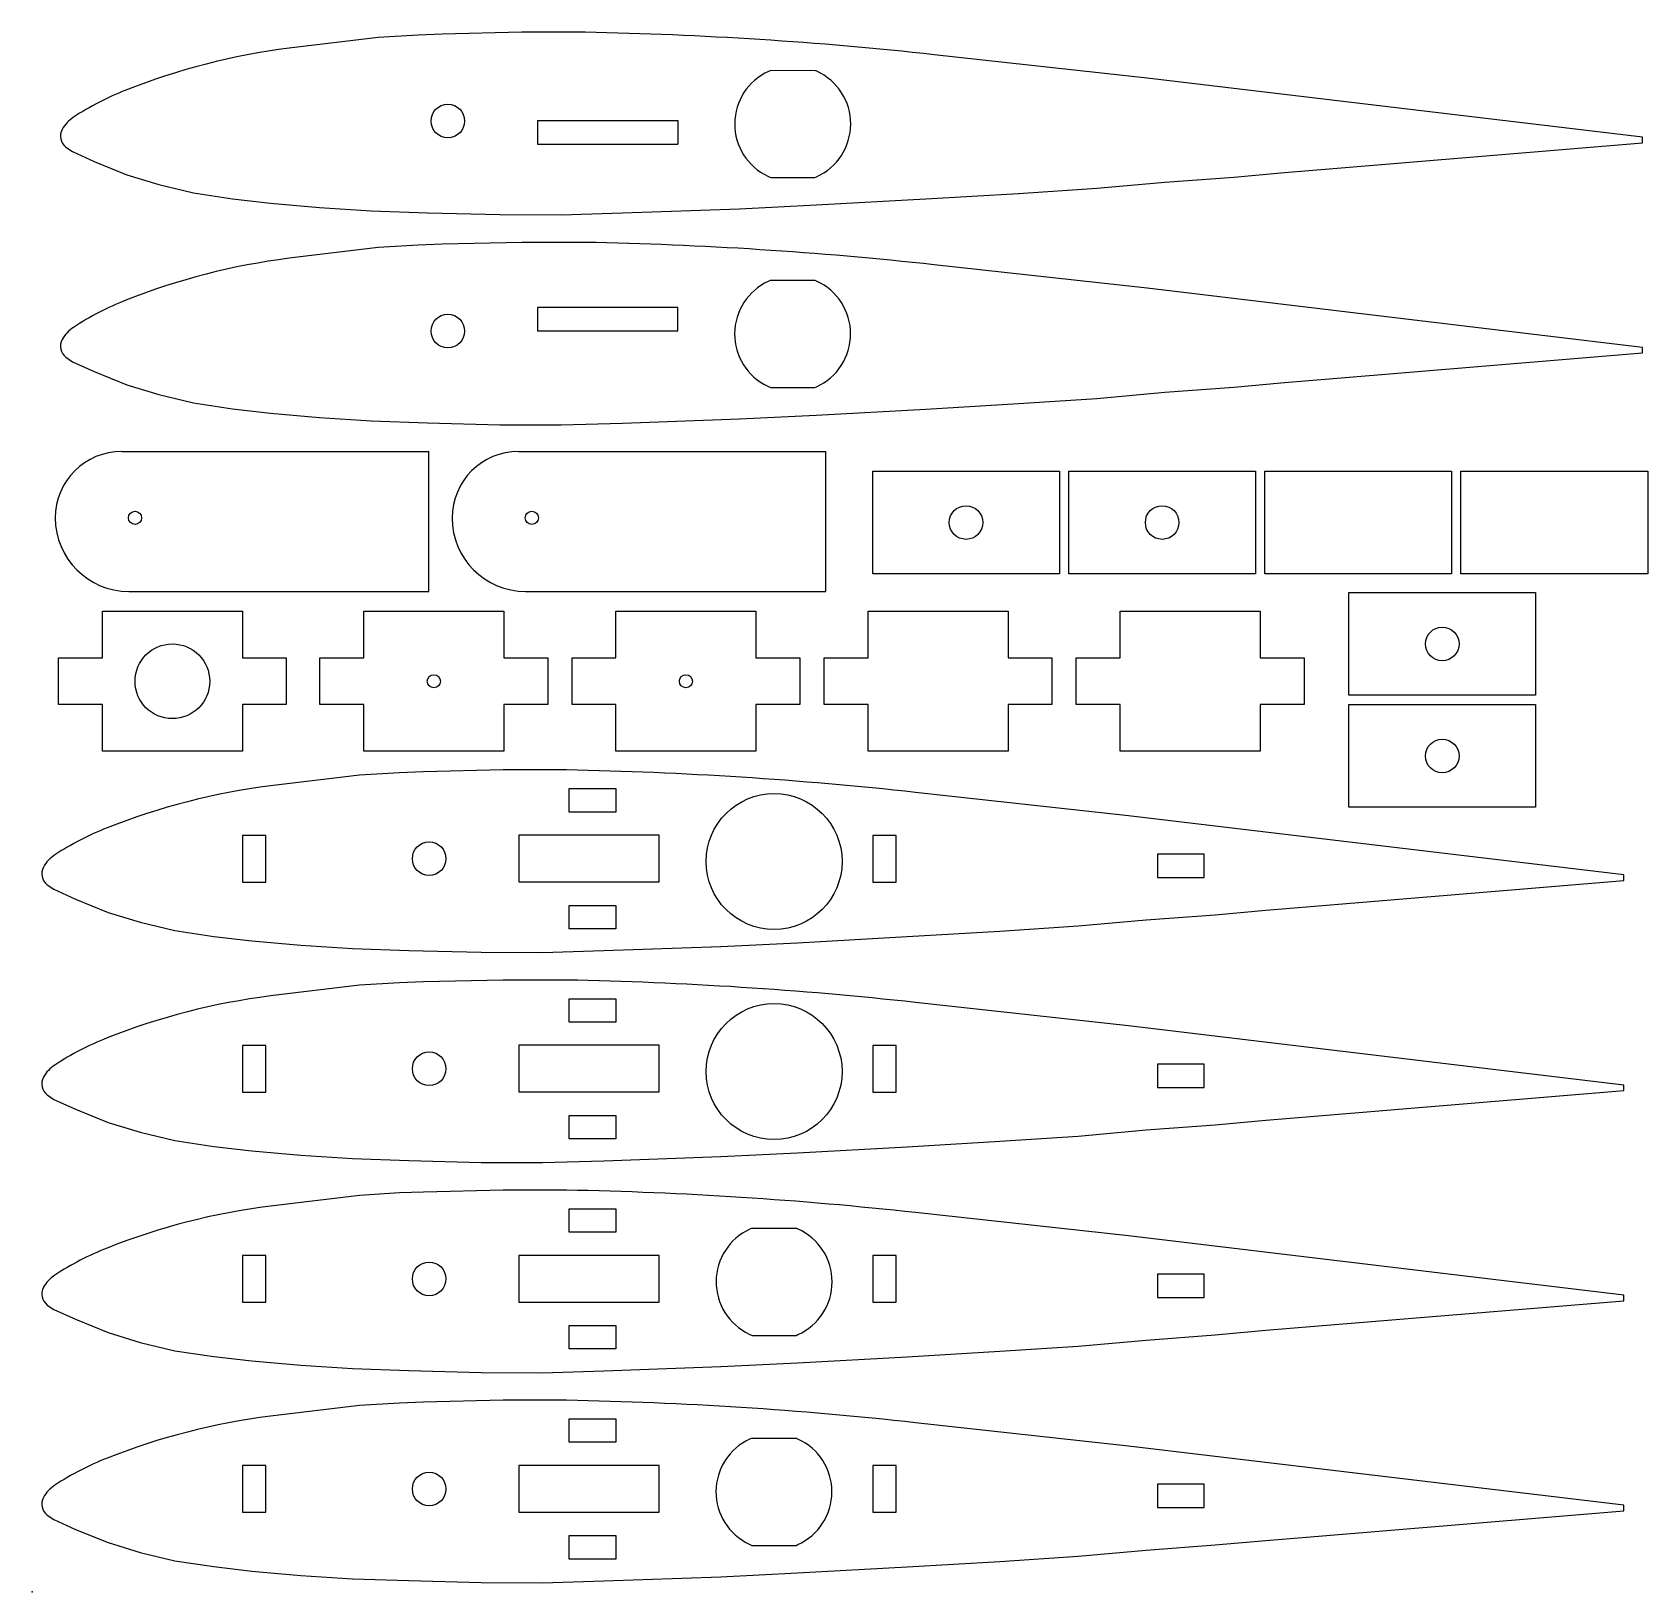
# Model space of a CAD drawing. Extents: x 0.05 to 8.7, y -0.05 to 8.3.
import ezdxf

# ---------------------------------------------------------------- set-up
doc = ezdxf.new("R2010")
doc.units = 0
doc.layers.add('20', color=253, linetype='CONTINUOUS')
doc.layers.add('23', color=53, linetype='CONTINUOUS')

msp = doc.modelspace()

# ---------------------------------------------------------------- linework, layer by layer
at = {"layer": '20'}
for p, q in [((1.902, 8.272), (1.425, 8.215)), ((2.117, 8.285), (1.902, 8.272)), ((2.245, 8.29), (2.117, 8.285)), ((2.671, 8.3), (2.245, 8.29)), ((3.01, 8.3), (2.671, 8.3)), ((6.02, 8.055), (4.88, 8.18)), ((4.0009, 8.0945), (3.9917, 8.0906)), ((4.243, 8.0945), (4.0013, 8.0948)), ((8.672, 7.738), (6.02, 8.055)), ((2.756, 7.827), (3.506, 7.827)), ((2.756, 7.827), (2.756, 7.701)), ((3.506, 7.827), (3.506, 7.701)), ((2.756, 7.701), (3.506, 7.701)), ((7.0157, 7.5714), (8.672, 7.708)), ((8.672, 7.708), (8.672, 7.738)), ((0.23, 7.685), (0.2655, 7.6613)), ((0.2655, 7.6613), (0.3811, 7.6086)), ((0.3811, 7.6086), (0.5557, 7.5377)), ((0.5557, 7.5377), (0.7277, 7.4849)), ((4.24, 7.5223), (4.2492, 7.5263)), ((6.4841, 7.5251), (6.7553, 7.5498)), ((6.7553, 7.5498), (7.0157, 7.5714)), ((0.7277, 7.4849), (0.9127, 7.4402)), ((0.9127, 7.4402), (1.1213, 7.4091)), ((4.004, 7.5222), (4.24, 7.5223)), ((5.3302, 7.4371), (5.7507, 7.4649)), ((5.7507, 7.4649), (6.1143, 7.4973)), ((6.1143, 7.4973), (6.4841, 7.5251)), ((1.1213, 7.4091), (1.326, 7.3856)), ((1.326, 7.3856), (1.5879, 7.3624)), ((1.5879, 7.3624), (1.8652, 7.3444)), ((3.2107, 7.3329), (3.8372, 7.3553)), ((3.8372, 7.3553), (4.247, 7.3753)), ((4.247, 7.3753), (4.8341, 7.4078)), ((4.8341, 7.4078), (5.3302, 7.4371)), ((1.8652, 7.3444), (2.1656, 7.3341)), ((2.1656, 7.3341), (2.5533, 7.3239)), ((2.5533, 7.3239), (2.882, 7.3226)), ((2.882, 7.3226), (3.2107, 7.3329)), ((1.902, 7.147), (1.425, 7.09)), ((2.117, 7.16), (1.902, 7.147)), ((2.245, 7.165), (2.117, 7.16)), ((2.671, 7.175), (2.245, 7.165)), ((3.01, 7.175), (2.671, 7.175)), ((6.02, 6.93), (4.88, 7.055)), ((4.0003, 6.9702), (3.9911, 6.9663)), ((4.2424, 6.9702), (4.0007, 6.9705)), ((8.672, 6.613), (6.02, 6.93)), ((3.506, 6.826), (2.756, 6.826)), ((2.756, 6.826), (2.756, 6.702)), ((3.506, 6.702), (3.506, 6.826)), ((2.756, 6.702), (3.506, 6.702)), ((7.0157, 6.4464), (8.672, 6.583)), ((8.672, 6.583), (8.672, 6.613)), ((0.23, 6.56), (0.2655, 6.5363)), ((0.2655, 6.5363), (0.3811, 6.4836)), ((0.3811, 6.4836), (0.5557, 6.4127)), ((0.5557, 6.4127), (0.7277, 6.3599)), ((4.2394, 6.398), (4.2486, 6.402)), ((6.4841, 6.4001), (6.7553, 6.4248)), ((6.7553, 6.4248), (7.0157, 6.4464)), ((0.7277, 6.3599), (0.9127, 6.3152)), ((0.9127, 6.3152), (1.1213, 6.2841)), ((4.0034, 6.3979), (4.2394, 6.398)), ((5.3302, 6.3121), (5.7507, 6.3399)), ((5.7507, 6.3399), (6.1143, 6.3723)), ((6.1143, 6.3723), (6.4841, 6.4001)), ((1.1213, 6.2841), (1.326, 6.2606)), ((1.326, 6.2606), (1.5879, 6.2374)), ((1.5879, 6.2374), (1.8652, 6.2194)), ((3.2107, 6.2079), (3.8372, 6.2303)), ((3.8372, 6.2303), (4.247, 6.2503)), ((4.247, 6.2503), (4.8341, 6.2828)), ((4.8341, 6.2828), (5.3302, 6.3121)), ((1.8652, 6.2194), (2.1656, 6.2091)), ((2.1656, 6.2091), (2.5533, 6.1989)), ((2.5533, 6.1989), (2.882, 6.1976)), ((2.882, 6.1976), (3.2107, 6.2079)), ((0.529299, 6.056), (2.174, 6.056)), ((2.174, 5.306), (2.174, 6.056)), ((2.654299, 6.056), (4.299, 6.056)), ((4.299, 5.306), (4.299, 6.056)), ((4.55, 5.4), (4.55, 5.95)), ((4.55, 5.95), (5.55, 5.95)), ((5.55, 5.95), (5.55, 5.4)), ((5.6, 5.4), (5.6, 5.95)), ((5.6, 5.95), (6.6, 5.95)), ((6.6, 5.95), (6.6, 5.4)), ((6.65, 5.4), (6.65, 5.95)), ((6.65, 5.95), (7.65, 5.95)), ((7.65, 5.95), (7.65, 5.4)), ((7.7, 5.4), (7.7, 5.95)), ((7.7, 5.95), (8.7, 5.95)), ((8.7, 5.95), (8.7, 5.4)), ((5.55, 5.4), (4.55, 5.4)), ((6.6, 5.4), (5.6, 5.4)), ((7.65, 5.4), (6.65, 5.4)), ((8.7, 5.4), (7.7, 5.4)), ((0.566701, 5.306), (2.174, 5.306)), ((2.691701, 5.306), (4.299, 5.306)), ((7.1, 4.75), (7.1, 5.3)), ((7.1, 5.3), (8.1, 5.3)), ((8.1, 5.3), (8.1, 4.75)), ((0.425, 4.95), (0.425, 5.2)), ((0.425, 5.2), (1.175, 5.2)), ((1.175, 5.2), (1.175, 4.95)), ((1.825, 4.95), (1.825, 5.2)), ((1.825, 5.2), (2.575, 5.2)), ((2.575, 5.2), (2.575, 4.95)), ((3.175, 4.95), (3.175, 5.2)), ((3.175, 5.2), (3.925, 5.2)), ((3.925, 5.2), (3.925, 4.95)), ((4.525, 4.95), (4.525, 5.2)), ((4.525, 5.2), (5.275, 5.2)), ((5.275, 5.2), (5.275, 4.95)), ((5.875, 4.95), (5.875, 5.2)), ((5.875, 5.2), (6.625, 5.2)), ((6.625, 5.2), (6.625, 4.95)), ((0.19, 4.7), (0.19, 4.95)), ((0.19, 4.95), (0.425, 4.95)), ((1.175, 4.95), (1.41, 4.95)), ((1.41, 4.95), (1.41, 4.7)), ((1.59, 4.7), (1.59, 4.95)), ((1.59, 4.95), (1.825, 4.95)), ((2.575, 4.95), (2.81, 4.95)), ((2.81, 4.95), (2.81, 4.7)), ((2.94, 4.7), (2.94, 4.95)), ((2.94, 4.95), (3.175, 4.95)), ((3.925, 4.95), (4.16, 4.95)), ((4.16, 4.95), (4.16, 4.7)), ((4.29, 4.7), (4.29, 4.95)), ((4.29, 4.95), (4.525, 4.95)), ((5.275, 4.95), (5.51, 4.95)), ((5.51, 4.95), (5.51, 4.7)), ((5.64, 4.7), (5.64, 4.95)), ((5.64, 4.95), (5.875, 4.95)), ((6.625, 4.95), (6.86, 4.95)), ((6.86, 4.95), (6.86, 4.7)), ((0.425, 4.7), (0.19, 4.7)), ((0.425, 4.45), (0.425, 4.7)), ((1.41, 4.7), (1.175, 4.7)), ((1.175, 4.7), (1.175, 4.45)), ((1.825, 4.7), (1.59, 4.7)), ((1.825, 4.45), (1.825, 4.7)), ((2.81, 4.7), (2.575, 4.7)), ((2.575, 4.7), (2.575, 4.45)), ((3.175, 4.7), (2.94, 4.7)), ((3.175, 4.45), (3.175, 4.7)), ((4.16, 4.7), (3.925, 4.7)), ((3.925, 4.7), (3.925, 4.45)), ((4.525, 4.7), (4.29, 4.7)), ((4.525, 4.45), (4.525, 4.7)), ((5.51, 4.7), (5.275, 4.7)), ((5.275, 4.7), (5.275, 4.45)), ((5.875, 4.7), (5.64, 4.7)), ((5.875, 4.45), (5.875, 4.7)), ((6.86, 4.7), (6.625, 4.7)), ((6.625, 4.7), (6.625, 4.45)), ((8.1, 4.75), (7.1, 4.75)), ((7.1, 4.15), (7.1, 4.7)), ((7.1, 4.7), (8.1, 4.7)), ((8.1, 4.7), (8.1, 4.15)), ((1.175, 4.45), (0.425, 4.45)), ((2.575, 4.45), (1.825, 4.45)), ((3.925, 4.45), (3.175, 4.45)), ((5.275, 4.45), (4.525, 4.45)), ((6.625, 4.45), (5.875, 4.45)), ((2.017, 4.335), (1.802, 4.322)), ((2.145, 4.34), (2.017, 4.335)), ((2.571, 4.35), (2.145, 4.34)), ((2.91, 4.35), (2.571, 4.35)), ((1.802, 4.322), (1.325, 4.265)), ((2.925, 4.125), (2.925, 4.25)), ((2.925, 4.25), (3.175, 4.25)), ((3.175, 4.25), (3.175, 4.125)), ((5.92, 4.105), (4.78, 4.23)), ((3.175, 4.125), (2.925, 4.125)), ((8.572, 3.788), (5.92, 4.105)), ((8.1, 4.15), (7.1, 4.15)), ((1.3, 4), (1.175, 4)), ((1.175, 4), (1.175, 3.75)), ((1.3, 3.75), (1.3, 4)), ((2.656, 4.001), (2.656, 3.751)), ((3.406, 4.001), (2.656, 4.001)), ((3.406, 3.751), (3.406, 4.001)), ((4.675, 4), (4.55, 4)), ((4.55, 4), (4.55, 3.75)), ((4.675, 3.75), (4.675, 4)), ((6.075, 3.9), (6.075, 3.775)), ((6.325, 3.9), (6.075, 3.9)), ((6.325, 3.775), (6.325, 3.9)), ((0.13, 3.735), (0.1655, 3.7113)), ((1.175, 3.75), (1.3, 3.75)), ((2.656, 3.751), (3.406, 3.751)), ((4.55, 3.75), (4.675, 3.75)), ((6.075, 3.775), (6.325, 3.775)), ((6.9157, 3.6214), (8.572, 3.758)), ((8.572, 3.758), (8.572, 3.788)), ((0.1655, 3.7113), (0.2811, 3.6586)), ((0.2811, 3.6586), (0.4557, 3.5877)), ((0.4557, 3.5877), (0.6277, 3.5349)), ((2.925, 3.5), (2.925, 3.625)), ((2.925, 3.625), (3.175, 3.625)), ((3.175, 3.625), (3.175, 3.5)), ((5.6507, 3.5149), (6.0143, 3.5473)), ((6.0143, 3.5473), (6.3841, 3.5751)), ((6.3841, 3.5751), (6.6553, 3.5998)), ((6.6553, 3.5998), (6.9157, 3.6214)), ((0.6277, 3.5349), (0.8127, 3.4902)), ((0.8127, 3.4902), (1.0213, 3.4591)), ((3.175, 3.5), (2.925, 3.5)), ((4.7341, 3.4578), (5.2302, 3.4871)), ((5.2302, 3.4871), (5.6507, 3.5149)), ((1.0213, 3.4591), (1.226, 3.4356)), ((1.226, 3.4356), (1.4879, 3.4124)), ((1.4879, 3.4124), (1.7652, 3.3944)), ((1.7652, 3.3944), (2.0656, 3.3841)), ((2.0656, 3.3841), (2.4533, 3.3739)), ((2.4533, 3.3739), (2.782, 3.3726)), ((2.782, 3.3726), (3.1107, 3.3829)), ((3.1107, 3.3829), (3.7372, 3.4053)), ((3.7372, 3.4053), (4.147, 3.4253)), ((4.147, 3.4253), (4.7341, 3.4578)), ((2.017, 3.21), (1.802, 3.197)), ((2.145, 3.215), (2.017, 3.21)), ((2.571, 3.225), (2.145, 3.215)), ((2.91, 3.225), (2.571, 3.225)), ((1.802, 3.197), (1.325, 3.14)), ((2.925, 3), (2.925, 3.125)), ((2.925, 3.125), (3.175, 3.125)), ((3.175, 3.125), (3.175, 3)), ((5.92, 2.98), (4.78, 3.105)), ((3.175, 3), (2.925, 3)), ((8.572, 2.663), (5.92, 2.98)), ((1.3, 2.875), (1.175, 2.875)), ((1.175, 2.875), (1.175, 2.625)), ((1.3, 2.625), (1.3, 2.875)), ((2.656, 2.876), (2.656, 2.626)), ((3.406, 2.876), (2.656, 2.876)), ((3.406, 2.626), (3.406, 2.876)), ((4.675, 2.875), (4.55, 2.875)), ((4.55, 2.875), (4.55, 2.625)), ((4.675, 2.625), (4.675, 2.875)), ((6.075, 2.775), (6.075, 2.65)), ((6.325, 2.775), (6.075, 2.775)), ((6.325, 2.65), (6.325, 2.775)), ((0.13, 2.61), (0.1655, 2.5863)), ((1.175, 2.625), (1.3, 2.625)), ((2.656, 2.626), (3.406, 2.626)), ((4.55, 2.625), (4.675, 2.625)), ((6.075, 2.65), (6.325, 2.65)), ((6.9157, 2.4964), (8.572, 2.633)), ((8.572, 2.633), (8.572, 2.663)), ((0.1655, 2.5863), (0.2811, 2.5336)), ((0.2811, 2.5336), (0.4557, 2.4627)), ((0.4557, 2.4627), (0.6277, 2.4099)), ((2.925, 2.375), (2.925, 2.5)), ((2.925, 2.5), (3.175, 2.5)), ((3.175, 2.5), (3.175, 2.375)), ((5.6507, 2.3899), (6.0143, 2.4223)), ((6.0143, 2.4223), (6.3841, 2.4501)), ((6.3841, 2.4501), (6.6553, 2.4748)), ((6.6553, 2.4748), (6.9157, 2.4964)), ((0.6277, 2.4099), (0.8127, 2.3652)), ((0.8127, 2.3652), (1.0213, 2.3341)), ((3.175, 2.375), (2.925, 2.375)), ((4.7341, 2.3328), (5.2302, 2.3621)), ((5.2302, 2.3621), (5.6507, 2.3899)), ((1.0213, 2.3341), (1.226, 2.3106)), ((1.226, 2.3106), (1.4879, 2.2874)), ((1.4879, 2.2874), (1.7652, 2.2694)), ((1.7652, 2.2694), (2.0656, 2.2591)), ((2.0656, 2.2591), (2.4533, 2.2489)), ((2.782, 2.2476), (3.1107, 2.2579)), ((3.1107, 2.2579), (3.7372, 2.2803)), ((3.7372, 2.2803), (4.147, 2.3003)), ((4.147, 2.3003), (4.7341, 2.3328)), ((2.4533, 2.2489), (2.782, 2.2476)), ((2.017, 2.085), (1.802, 2.072)), ((2.145, 2.09), (2.017, 2.085)), ((2.571, 2.1), (2.145, 2.09)), ((2.91, 2.1), (2.571, 2.1)), ((1.802, 2.072), (1.325, 2.015)), ((2.925, 1.875), (2.925, 2)), ((2.925, 2), (3.175, 2)), ((3.175, 2), (3.175, 1.875)), ((5.92, 1.855), (4.78, 1.98)), ((3.175, 1.875), (2.925, 1.875)), ((3.9013, 1.8949), (3.8921, 1.891)), ((4.1434, 1.8949), (3.9017, 1.8952)), ((8.572, 1.538), (5.92, 1.855)), ((1.3, 1.75), (1.175, 1.75)), ((1.175, 1.75), (1.175, 1.5)), ((1.3, 1.5), (1.3, 1.75)), ((2.656, 1.751), (2.656, 1.501)), ((3.406, 1.751), (2.656, 1.751)), ((3.406, 1.501), (3.406, 1.751)), ((4.675, 1.75), (4.55, 1.75)), ((4.55, 1.75), (4.55, 1.5)), ((4.675, 1.5), (4.675, 1.75)), ((6.075, 1.65), (6.075, 1.525)), ((6.325, 1.65), (6.075, 1.65)), ((6.325, 1.525), (6.325, 1.65)), ((0.13, 1.485), (0.1655, 1.4613)), ((1.175, 1.5), (1.3, 1.5)), ((2.656, 1.501), (3.406, 1.501)), ((4.55, 1.5), (4.675, 1.5)), ((6.075, 1.525), (6.325, 1.525)), ((6.9157, 1.3714), (8.572, 1.508)), ((8.572, 1.508), (8.572, 1.538)), ((0.1655, 1.4613), (0.2811, 1.4086)), ((0.2811, 1.4086), (0.4557, 1.3377)), ((0.4557, 1.3377), (0.6277, 1.2849)), ((2.925, 1.25), (2.925, 1.375)), ((2.925, 1.375), (3.175, 1.375)), ((3.175, 1.375), (3.175, 1.25)), ((3.9044, 1.3226), (4.1404, 1.3227)), ((4.1404, 1.3227), (4.1496, 1.3267)), ((6.0143, 1.2973), (6.3841, 1.3251)), ((6.3841, 1.3251), (6.6553, 1.3498)), ((6.6553, 1.3498), (6.9157, 1.3714)), ((0.6277, 1.2849), (0.8127, 1.2402)), ((0.8127, 1.2402), (1.0213, 1.2091)), ((3.175, 1.25), (2.925, 1.25)), ((4.7341, 1.2078), (5.2302, 1.2371)), ((5.2302, 1.2371), (5.6507, 1.2649)), ((5.6507, 1.2649), (6.0143, 1.2973)), ((1.0213, 1.2091), (1.226, 1.1856)), ((1.226, 1.1856), (1.4879, 1.1624)), ((1.4879, 1.1624), (1.7652, 1.1444)), ((1.7652, 1.1444), (2.0656, 1.1341)), ((2.0656, 1.1341), (2.4533, 1.1239)), ((2.782, 1.1226), (3.1107, 1.1329)), ((3.1107, 1.1329), (3.7372, 1.1553)), ((3.7372, 1.1553), (4.147, 1.1753)), ((4.147, 1.1753), (4.7341, 1.2078)), ((2.4533, 1.1239), (2.782, 1.1226)), ((2.017, 0.96), (1.802, 0.947)), ((2.145, 0.965), (2.017, 0.96)), ((2.571, 0.975), (2.145, 0.965)), ((2.91, 0.975), (2.571, 0.975)), ((1.802, 0.947), (1.325, 0.89)), ((2.925, 0.75), (2.925, 0.875)), ((2.925, 0.875), (3.175, 0.875)), ((3.175, 0.875), (3.175, 0.75)), ((5.92, 0.73), (4.78, 0.855)), ((3.175, 0.75), (2.925, 0.75)), ((3.9004, 0.7702), (3.8912, 0.7663)), ((4.1425, 0.7702), (3.9008, 0.7705)), ((8.572, 0.413), (5.92, 0.73)), ((1.3, 0.625), (1.175, 0.625)), ((1.175, 0.625), (1.175, 0.375)), ((1.3, 0.375), (1.3, 0.625)), ((2.656, 0.626), (2.656, 0.376)), ((3.406, 0.626), (2.656, 0.626)), ((3.406, 0.376), (3.406, 0.626)), ((4.675, 0.625), (4.55, 0.625)), ((4.55, 0.625), (4.55, 0.375)), ((4.675, 0.375), (4.675, 0.625)), ((6.075, 0.525), (6.075, 0.4)), ((6.325, 0.525), (6.075, 0.525)), ((6.325, 0.4), (6.325, 0.525)), ((0.13, 0.36), (0.1655, 0.3363)), ((1.175, 0.375), (1.3, 0.375)), ((2.656, 0.376), (3.406, 0.376)), ((4.55, 0.375), (4.675, 0.375)), ((6.075, 0.4), (6.325, 0.4)), ((6.9157, 0.2464), (8.572, 0.383)), ((8.572, 0.383), (8.572, 0.413)), ((0.1655, 0.3363), (0.2811, 0.2836)), ((0.2811, 0.2836), (0.4557, 0.2127)), ((0.4557, 0.2127), (0.6277, 0.1599)), ((2.925, 0.125), (2.925, 0.25)), ((2.925, 0.25), (3.175, 0.25)), ((3.175, 0.25), (3.175, 0.125)), ((3.9035, 0.1979), (4.1395, 0.198)), ((4.1395, 0.198), (4.1487, 0.202)), ((6.0143, 0.1723), (6.3841, 0.2001)), ((6.3841, 0.2001), (6.6553, 0.2248)), ((6.6553, 0.2248), (6.9157, 0.2464)), ((0.6277, 0.1599), (0.8127, 0.1152)), ((0.8127, 0.1152), (1.0213, 0.0841)), ((3.175, 0.125), (2.925, 0.125)), ((4.7341, 0.0828), (5.2302, 0.1121)), ((5.2302, 0.1121), (5.6507, 0.1399)), ((5.6507, 0.1399), (6.0143, 0.1723)), ((1.0213, 0.0841), (1.226, 0.0606)), ((1.226, 0.0606), (1.4879, 0.0374)), ((1.4879, 0.0374), (1.7652, 0.0194)), ((1.7652, 0.0194), (2.0656, 0.0091)), ((2.0656, 0.0091), (2.4533, -0.0011)), ((2.782, -0.0024), (3.1107, 0.0079)), ((3.1107, 0.0079), (3.7372, 0.0303)), ((3.7372, 0.0303), (4.147, 0.0503)), ((4.147, 0.0503), (4.7341, 0.0828)), ((2.4533, -0.0011), (2.782, -0.0024))]:
    msp.add_line(p, q, dxfattribs=at)
for centre, radius in [((2.275, 7.825), 0.09), ((2.275, 6.7), 0.09), ((0.6, 5.7), 0.035), ((2.725, 5.7), 0.035), ((5.05, 5.675), 0.09), ((6.1, 5.675), 0.09), ((7.6, 5.025), 0.09), ((0.8, 4.825), 0.2), ((2.2, 4.825), 0.035), ((3.55, 4.825), 0.035), ((7.6, 4.425), 0.09), ((4.022, 3.86), 0.364), ((2.175, 3.875), 0.09), ((4.022, 2.735), 0.364), ((2.175, 2.75), 0.09), ((2.175, 1.625), 0.09), ((2.175, 0.5), 0.09)]:
    msp.add_circle(centre, radius, dxfattribs=at)
for centre, radius, start, end in [((2.616398, -12.464055), 20.767785, 83.742566, 88.914034), ((1.878605, 4.637093), 3.606546, 97.225373, 111.616173), ((4.120992, 7.80913), 0.309744, 114.671409, 244.654996), ((3.523303, 6.442773), 1.801712, 66.202614, 66.456087), ((4.122568, 7.809047), 0.30981, 294.12582, 65.651101), ((1.128547, 6.52996), 1.570488, 111.616172, 123.139233), ((0.368899, 7.693517), 0.180909, 123.139235, 151.441985), ((0.27572, 7.744231), 0.074824, 151.442014, 232.335303), ((4.134279, 7.833417), 0.337385, 244.381223, 247.285247), ((2.616398, -13.589055), 20.767785, 83.742566, 88.914034), ((1.878605, 3.512093), 3.606546, 97.225373, 111.616173), ((4.120391, 6.68483), 0.309744, 114.671409, 244.654996), ((3.522703, 5.318473), 1.801712, 66.202614, 66.456087), ((4.121968, 6.684748), 0.30981, 294.12582, 65.651101), ((1.128547, 5.40496), 1.570488, 111.616172, 123.139233), ((0.368899, 6.568517), 0.180909, 123.139235, 151.441985), ((0.27572, 6.619231), 0.074824, 151.442014, 232.335303), ((4.133679, 6.709117), 0.337385, 244.381223, 247.285247), ((0.529299, 5.699701), 0.356299, 90, 180), ((2.654299, 5.699701), 0.356299, 90, 180), ((0.566701, 5.699701), 0.393701, 180, 270), ((2.691701, 5.699701), 0.393701, 180, 270), ((2.516398, -16.414055), 20.767785, 83.742566, 88.914034), ((1.778605, 0.687093), 3.606546, 97.225373, 111.616173), ((1.028547, 2.57996), 1.570488, 111.616172, 123.139233), ((0.268899, 3.743517), 0.180909, 123.139235, 151.441985), ((0.17572, 3.794231), 0.074824, 151.442014, 232.335303), ((2.516398, -17.539055), 20.767785, 83.742566, 88.914034), ((1.778605, -0.437907), 3.606546, 97.225373, 111.616173), ((1.028547, 1.45496), 1.570488, 111.616172, 123.139233), ((0.268899, 2.618517), 0.180909, 123.139235, 151.441985), ((0.17572, 2.669231), 0.074824, 151.442014, 232.335303), ((2.516398, -18.664055), 20.767785, 83.742566, 88.914034), ((1.778605, -1.562907), 3.606546, 97.225373, 111.616173), ((4.021391, 1.60953), 0.309744, 114.671409, 244.654996), ((3.423703, 0.243173), 1.801712, 66.202614, 66.456087), ((4.022968, 1.609448), 0.30981, 294.12582, 65.651101), ((1.028547, 0.32996), 1.570488, 111.616172, 123.139233), ((0.268899, 1.493517), 0.180909, 123.139235, 151.441985), ((0.17572, 1.544231), 0.074824, 151.442014, 232.335303), ((4.034679, 1.633817), 0.337385, 244.381223, 247.285247), ((2.516398, -19.789055), 20.767785, 83.742566, 88.914034), ((1.778605, -2.687907), 3.606546, 97.225373, 111.616173), ((4.020492, 0.48483), 0.309744, 114.671409, 244.654996), ((3.422803, -0.881527), 1.801712, 66.202614, 66.456087), ((4.022068, 0.484748), 0.30981, 294.12582, 65.651101), ((1.028547, -0.79504), 1.570488, 111.616172, 123.139233), ((0.268899, 0.368517), 0.180909, 123.139235, 151.441985), ((0.17572, 0.419231), 0.074824, 151.442014, 232.335303), ((4.033779, 0.509117), 0.337385, 244.381223, 247.285247)]:
    msp.add_arc(centre, radius, start, end, dxfattribs=at)
at = {"layer": '23'}
msp.add_point((0.05, -0.05), dxfattribs=at)

doc.saveas('drawing.dxf')
